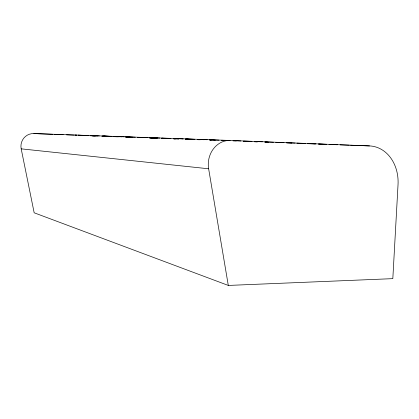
<?xml version="1.0" encoding="UTF-8"?>
<svg xmlns="http://www.w3.org/2000/svg" width="419" height="419" viewBox="0 0 419 419"><rect width="100%" height="100%" fill="white"/><g stroke="black" fill="none" stroke-linecap="round" stroke-linejoin="round"><path stroke-width="0.63" d="M228.297 285.433L392.823 278.651L398.034 184.669A38.265 31.095 -82.8 0 0 369.5 145.917L230.199 140.454L33.824 133.567A12.727 12.444 87.5 0 0 21.191 148.845L34.164 212.789L228.297 285.433L208.636 168.784A23.422 20.646 -84.1 0 1 230.199 140.454M183.124 138.893L182.532 138.872L182.909 138.893M76.719 135.133L75.294 135.086L76.352 135.128M78.028 135.18L88.488 135.547M90.446 135.62L99.34 135.939M112.172 136.385L102.503 136.06M114.083 136.453L124.286 136.814M126.198 136.882L135.327 137.217M148.038 137.652L138.574 137.322L146.372 137.636M149.992 137.72L159.754 138.066M161.708 138.134L170.926 138.464M185.732 138.982L194.861 139.307M197.469 139.396L207.253 139.742M209.861 139.836L218.99 140.161M221.599 140.25L229.696 140.548M324.332 144.262L326.49 144.335L324.568 144.251M275.828 142.512L276.807 142.549M125.993 137.128L128.607 137.223M137.746 137.552L140.36 137.647M149.499 137.977L152.202 138.055M161.902 138.406L163.845 138.48M173.649 138.846L174.959 138.893M186.067 139.281L187.366 139.328M197.773 139.7L199.072 139.747M243.502 141.371L245.152 141.407M254.291 141.737L256.905 141.832M265.049 142.146L267.657 142.24M276.147 142.549L280.065 142.669M286.575 142.9L291.781 143.089M296.992 143.277L303.503 143.513M307.483 143.68L315.219 143.937M318.477 144.052L325.762 144.34M329.025 144.455L337.51 144.764M340.123 144.859L349.263 145.189M350.567 145.236L369.5 145.917M233.388 140.684L240.888 140.973M173.979 138.574L182.155 138.888M264.876 142.099L268.5 142.24M137.83 137.312L146.142 137.636M150.044 137.788L157.198 138.066M161.755 138.244L167.605 138.469M173.461 138.699L178.667 138.904M185.821 139.181L189.074 139.307M197.527 139.637L200.13 139.737M94.28 135.866L92.128 135.787L94.715 135.892M111.281 136.39L103.634 136.102L109.322 136.316M113.889 136.494L121.945 136.814M125.627 136.95L132.797 137.228M138.013 137.432L143.335 137.647M149.751 137.888L154.318 138.066M162.132 138.375L164.751 138.469M173.854 138.825L175.99 138.904M87.231 135.557L78.196 135.201M90.483 135.683L97.643 135.96M102.199 136.138L108.704 136.39M113.91 136.589L119.116 136.793M125.621 137.044L130.178 137.223M138.312 137.537L140.286 137.615M33.824 133.567L52.784 134.3M54.088 134.352L63.243 134.703M66.511 134.834L74.357 135.138M78.28 135.29L84.816 135.541M90.048 135.746L95.93 135.976M101.812 136.201L106.389 136.379M114.235 136.683L117.503 136.814M323.615 144.215L318.613 144.021M243.502 141.077L251.992 141.407M254.605 141.512L262.441 141.821M265.054 141.921L273.544 142.256M276.158 142.355L283.998 142.664M286.612 142.764L295.102 143.099M297.061 143.172L305.551 143.508M307.509 143.586L316.005 143.916M185.58 139.019L193.772 139.323M197.27 139.475L204.231 139.731M209.463 139.936L215.35 140.166M221.237 140.396L225.815 140.575M232.985 140.868L236.279 140.983M243.376 141.276L247.399 141.418M254.417 141.706L257.863 141.826M149.614 137.762L157.392 138.066M161.933 138.239L167.768 138.469M173.602 138.694L178.787 138.899M185.921 139.176L189.807 139.328M197.59 139.632L200.182 139.731M209.909 140.108L211.202 140.161M21.191 148.845L208.636 168.784"/></g></svg>
